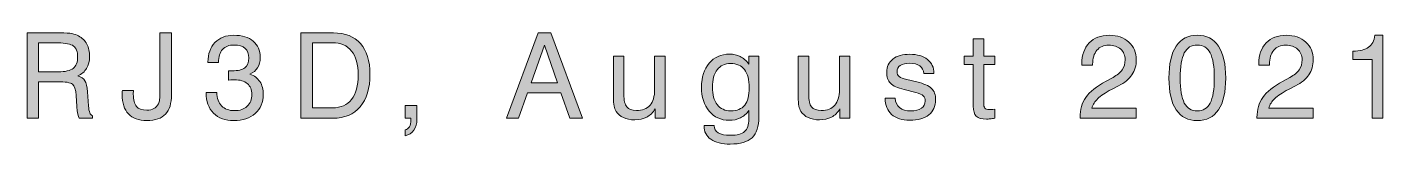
# Model space of a CAD drawing. Extents: x 185 to 374, y -565 to -385.
# Drawn here: x 319.59 to 365.48, y -564.65 to -560.9 of the extents above; entities that cross this region are included whole.
import ezdxf

# ---------------------------------------------------------------- set-up
doc = ezdxf.new("R2010")
doc.units = 0
doc.header["$MEASUREMENT"] = 0
doc.layers.add('Layer 1', color=7, linetype='Continuous')

# ---------------------------------------------------------------- blocks, each defined once
blk = doc.blocks.new('block 4')
at = {"layer": 'Layer 1', "true_color": 0x231f20}
h = blk.add_hatch(color=250, dxfattribs=at)
h.dxf.hatch_style = 2
edge = h.paths.add_edge_path()
edge.add_spline(control_points=[(128.274, -222.258), (128.274, -222.258), (129.39, -222.258), (129.39, -222.258), (129.571, -222.258), (129.704, -222.266), (129.789, -222.282), (129.875, -222.297), (129.951, -222.323), (130.019, -222.36), (130.14, -222.426), (130.232, -222.519), (130.295, -222.637), (130.358, -222.756), (130.39, -222.895), (130.39, -223.055), (130.39, -223.21), (130.356, -223.343), (130.29, -223.453), (130.224, -223.562), (130.125, -223.649), (129.993, -223.711), (130.105, -223.743), (130.185, -223.795), (130.232, -223.87), (130.28, -223.944), (130.31, -224.069), (130.321, -224.247), (130.321, -224.247), (130.354, -224.721), (130.354, -224.721), (130.361, -224.823), (130.375, -224.898), (130.395, -224.949), (130.415, -224.999), (130.445, -225.034), (130.485, -225.055), (130.485, -225.055), (130.485, -225.135), (130.485, -225.135), (130.485, -225.135), (130.034, -225.135), (130.034, -225.135), (129.998, -225.075), (129.972, -224.947), (129.958, -224.75), (129.958, -224.745), (129.958, -224.741), (129.958, -224.739), (129.958, -224.739), (129.935, -224.364), (129.935, -224.364), (129.921, -224.171), (129.88, -224.046), (129.812, -223.989), (129.743, -223.932), (129.57, -223.903), (129.294, -223.903), (129.294, -223.903), (128.661, -223.903), (128.661, -223.903), (128.661, -223.903), (128.661, -225.135), (128.661, -225.135), (128.661, -225.135), (128.274, -225.135), (128.274, -225.135), (128.274, -225.135), (128.274, -222.258), (128.274, -222.258)], knot_values=[0, 0, 0, 0, 1, 1, 1, 2, 2, 2, 3, 3, 3, 4, 4, 4, 5, 5, 5, 6, 6, 6, 7, 7, 7, 8, 8, 8, 9, 9, 9, 10, 10, 10, 11, 11, 11, 12, 12, 12, 13, 13, 13, 14, 14, 14, 15, 15, 15, 16, 16, 16, 17, 17, 17, 18, 18, 18, 19, 19, 19, 20, 20, 20, 21, 21, 21, 22, 22, 22, 23, 23, 23, 23], degree=3, periodic=0)
edge = h.paths.add_edge_path()
edge.add_spline(control_points=[(128.657, -222.596), (128.657, -222.596), (128.657, -223.571), (128.657, -223.571), (128.657, -223.571), (129.325, -223.571), (129.325, -223.571), (129.566, -223.571), (129.736, -223.532), (129.836, -223.454), (129.936, -223.375), (129.985, -223.245), (129.985, -223.063), (129.985, -222.893), (129.938, -222.772), (129.845, -222.702), (129.751, -222.631), (129.578, -222.596), (129.325, -222.596), (129.325, -222.596), (128.657, -222.596), (128.657, -222.596)], knot_values=[0, 0, 0, 0, 1, 1, 1, 2, 2, 2, 3, 3, 3, 4, 4, 4, 5, 5, 5, 6, 6, 6, 7, 7, 7, 7], degree=3, periodic=0)
h = blk.add_hatch(color=250, dxfattribs=at)
h.dxf.hatch_style = 2
edge = h.paths.add_edge_path()
edge.add_spline(control_points=[(131.499, -224.204), (131.499, -224.204), (131.874, -224.204), (131.874, -224.204), (131.872, -224.218), (131.871, -224.233), (131.871, -224.25), (131.87, -224.266), (131.87, -224.29), (131.87, -224.323), (131.87, -224.513), (131.905, -224.65), (131.977, -224.736), (132.049, -224.821), (132.164, -224.864), (132.323, -224.864), (132.422, -224.864), (132.504, -224.846), (132.569, -224.811), (132.634, -224.776), (132.686, -224.721), (132.723, -224.647), (132.74, -224.612), (132.752, -224.562), (132.759, -224.5), (132.767, -224.437), (132.77, -224.33), (132.77, -224.18), (132.77, -224.18), (132.77, -222.258), (132.77, -222.258), (132.77, -222.258), (133.163, -222.258), (133.163, -222.258), (133.163, -222.258), (133.163, -224.338), (133.163, -224.338), (133.163, -224.635), (133.095, -224.855), (132.959, -224.998), (132.824, -225.14), (132.614, -225.211), (132.331, -225.211), (132.052, -225.211), (131.843, -225.138), (131.704, -224.991), (131.564, -224.844), (131.495, -224.622), (131.495, -224.327), (131.495, -224.294), (131.495, -224.269), (131.496, -224.251), (131.496, -224.234), (131.497, -224.218), (131.499, -224.204)], knot_values=[0, 0, 0, 0, 1, 1, 1, 2, 2, 2, 3, 3, 3, 4, 4, 4, 5, 5, 5, 6, 6, 6, 7, 7, 7, 8, 8, 8, 9, 9, 9, 10, 10, 10, 11, 11, 11, 12, 12, 12, 13, 13, 13, 14, 14, 14, 15, 15, 15, 16, 16, 16, 17, 17, 17, 18, 18, 18, 18], degree=3, periodic=0)
h = blk.add_hatch(color=250, dxfattribs=at)
h.dxf.hatch_style = 2
edge = h.paths.add_edge_path()
edge.add_spline(control_points=[(134.333, -224.264), (134.333, -224.264), (134.697, -224.264), (134.697, -224.264), (134.702, -224.461), (134.756, -224.612), (134.859, -224.719), (134.962, -224.826), (135.107, -224.879), (135.294, -224.879), (135.477, -224.879), (135.62, -224.831), (135.725, -224.733), (135.83, -224.635), (135.882, -224.501), (135.882, -224.331), (135.882, -224.174), (135.831, -224.053), (135.728, -223.967), (135.625, -223.881), (135.48, -223.838), (135.294, -223.838), (135.257, -223.838), (135.194, -223.841), (135.107, -223.846), (135.107, -223.846), (135.093, -223.848), (135.093, -223.848), (135.093, -223.848), (135.095, -223.532), (135.095, -223.532), (135.112, -223.533), (135.129, -223.534), (135.147, -223.535), (135.165, -223.535), (135.187, -223.536), (135.214, -223.536), (135.415, -223.536), (135.56, -223.501), (135.648, -223.433), (135.736, -223.365), (135.781, -223.255), (135.781, -223.104), (135.781, -222.963), (135.738, -222.855), (135.654, -222.78), (135.569, -222.704), (135.448, -222.667), (135.291, -222.667), (135.113, -222.667), (134.979, -222.716), (134.889, -222.816), (134.799, -222.916), (134.753, -223.063), (134.753, -223.258), (134.753, -223.258), (134.398, -223.258), (134.398, -223.258), (134.398, -223.258), (134.398, -223.239), (134.398, -223.239), (134.398, -222.964), (134.477, -222.745), (134.634, -222.583), (134.792, -222.42), (135.003, -222.338), (135.269, -222.338), (135.553, -222.338), (135.773, -222.404), (135.93, -222.536), (136.087, -222.667), (136.166, -222.851), (136.166, -223.086), (136.166, -223.222), (136.136, -223.337), (136.078, -223.431), (136.019, -223.525), (135.933, -223.598), (135.818, -223.647), (135.966, -223.702), (136.079, -223.787), (136.155, -223.902), (136.231, -224.017), (136.269, -224.16), (136.269, -224.331), (136.269, -224.599), (136.179, -224.813), (135.998, -224.974), (135.816, -225.135), (135.574, -225.215), (135.269, -225.215), (134.984, -225.215), (134.757, -225.131), (134.587, -224.962), (134.418, -224.794), (134.333, -224.567), (134.333, -224.284), (134.333, -224.284), (134.333, -224.264), (134.333, -224.264)], knot_values=[0, 0, 0, 0, 1, 1, 1, 2, 2, 2, 3, 3, 3, 4, 4, 4, 5, 5, 5, 6, 6, 6, 7, 7, 7, 8, 8, 8, 9, 9, 9, 10, 10, 10, 11, 11, 11, 12, 12, 12, 13, 13, 13, 14, 14, 14, 15, 15, 15, 16, 16, 16, 17, 17, 17, 18, 18, 18, 19, 19, 19, 20, 20, 20, 21, 21, 21, 22, 22, 22, 23, 23, 23, 24, 24, 24, 25, 25, 25, 26, 26, 26, 27, 27, 27, 28, 28, 28, 29, 29, 29, 30, 30, 30, 31, 31, 31, 32, 32, 32, 33, 33, 33, 33], degree=3, periodic=0)
h = blk.add_hatch(color=250, dxfattribs=at)
h.dxf.hatch_style = 2
edge = h.paths.add_edge_path()
edge.add_spline(control_points=[(137.546, -225.135), (137.546, -225.135), (137.546, -222.258), (137.546, -222.258), (137.546, -222.258), (138.642, -222.258), (138.642, -222.258), (139.042, -222.258), (139.35, -222.378), (139.562, -222.618), (139.775, -222.857), (139.882, -223.203), (139.882, -223.655), (139.882, -224.122), (139.771, -224.486), (139.551, -224.746), (139.33, -225.005), (139.022, -225.135), (138.626, -225.135), (138.626, -225.135), (137.546, -225.135), (137.546, -225.135)], knot_values=[0, 0, 0, 0, 1, 1, 1, 2, 2, 2, 3, 3, 3, 4, 4, 4, 5, 5, 5, 6, 6, 6, 7, 7, 7, 7], degree=3, periodic=0)
edge = h.paths.add_edge_path()
edge.add_spline(control_points=[(138.608, -222.59), (138.608, -222.59), (137.937, -222.59), (137.937, -222.59), (137.937, -222.59), (137.937, -224.784), (137.937, -224.784), (137.937, -224.784), (138.608, -224.784), (138.608, -224.784), (138.896, -224.784), (139.114, -224.69), (139.261, -224.503), (139.408, -224.316), (139.481, -224.04), (139.481, -223.674), (139.481, -223.324), (139.407, -223.056), (139.257, -222.87), (139.107, -222.684), (138.891, -222.59), (138.608, -222.59)], knot_values=[0, 0, 0, 0, 1, 1, 1, 2, 2, 2, 3, 3, 3, 4, 4, 4, 5, 5, 5, 6, 6, 6, 7, 7, 7, 7], degree=3, periodic=0)
h = blk.add_hatch(color=250, dxfattribs=at)
h.dxf.hatch_style = 2
h.paths.add_polyline_path([(144.502, -225.135), (145.571, -222.258), (146.002, -222.258), (147.075, -225.135), (146.651, -225.135), (146.346, -224.276), (145.213, -224.276), (144.907, -225.135)])
h.paths.add_polyline_path([(145.334, -223.94), (146.231, -223.94), (145.786, -222.67)])
h = blk.add_hatch(color=250, dxfattribs=at)
h.dxf.hatch_style = 2
edge = h.paths.add_edge_path()
edge.add_spline(control_points=[(160.659, -224.608), (160.659, -224.702), (160.672, -224.764), (160.699, -224.795), (160.726, -224.827), (160.774, -224.842), (160.846, -224.842), (160.867, -224.842), (160.892, -224.842), (160.921, -224.84), (160.951, -224.839), (160.989, -224.836), (161.036, -224.833), (161.036, -224.833), (161.036, -225.131), (161.036, -225.131), (160.977, -225.142), (160.925, -225.149), (160.878, -225.155), (160.832, -225.16), (160.791, -225.163), (160.754, -225.163), (160.589, -225.163), (160.473, -225.131), (160.407, -225.067), (160.34, -225.003), (160.307, -224.89), (160.307, -224.727), (160.307, -224.727), (160.307, -223.323), (160.307, -223.323), (160.307, -223.323), (159.995, -223.323), (159.995, -223.323), (159.995, -223.323), (159.995, -223.043), (159.995, -223.043), (159.995, -223.043), (160.307, -223.043), (160.307, -223.043), (160.307, -223.043), (160.307, -222.459), (160.307, -222.459), (160.307, -222.459), (160.659, -222.459), (160.659, -222.459), (160.659, -222.459), (160.659, -223.043), (160.659, -223.043), (160.659, -223.043), (161.036, -223.043), (161.036, -223.043), (161.036, -223.043), (161.036, -223.323), (161.036, -223.323), (161.036, -223.323), (160.659, -223.323), (160.659, -223.323), (160.659, -223.323), (160.659, -224.608), (160.659, -224.608)], knot_values=[0, 0, 0, 0, 1, 1, 1, 2, 2, 2, 3, 3, 3, 4, 4, 4, 5, 5, 5, 6, 6, 6, 7, 7, 7, 8, 8, 8, 9, 9, 9, 10, 10, 10, 11, 11, 11, 12, 12, 12, 13, 13, 13, 14, 14, 14, 15, 15, 15, 16, 16, 16, 17, 17, 17, 18, 18, 18, 19, 19, 19, 20, 20, 20, 20], degree=3, periodic=0)
h = blk.add_hatch(color=250, dxfattribs=at)
h.dxf.hatch_style = 2
edge = h.paths.add_edge_path()
edge.add_spline(control_points=[(163.921, -225.135), (163.921, -225.135), (163.921, -225.112), (163.921, -225.112), (163.921, -224.842), (163.986, -224.615), (164.117, -224.431), (164.248, -224.247), (164.476, -224.065), (164.802, -223.887), (164.802, -223.887), (165.038, -223.758), (165.038, -223.758), (165.179, -223.682), (165.282, -223.595), (165.348, -223.499), (165.414, -223.402), (165.446, -223.29), (165.446, -223.163), (165.446, -223.014), (165.396, -222.895), (165.296, -222.805), (165.196, -222.715), (165.062, -222.67), (164.894, -222.67), (164.723, -222.67), (164.589, -222.728), (164.492, -222.842), (164.395, -222.957), (164.347, -223.114), (164.347, -223.315), (164.347, -223.315), (164.347, -223.348), (164.347, -223.348), (164.347, -223.348), (163.981, -223.348), (163.981, -223.348), (163.981, -223.348), (163.981, -223.299), (163.981, -223.299), (163.981, -223.002), (164.065, -222.768), (164.231, -222.596), (164.398, -222.424), (164.624, -222.338), (164.909, -222.338), (165.185, -222.338), (165.407, -222.415), (165.574, -222.567), (165.742, -222.719), (165.825, -222.919), (165.825, -223.167), (165.825, -223.359), (165.776, -223.527), (165.679, -223.669), (165.581, -223.812), (165.43, -223.937), (165.226, -224.043), (165.226, -224.043), (164.989, -224.163), (164.989, -224.163), (164.776, -224.274), (164.619, -224.378), (164.52, -224.474), (164.42, -224.57), (164.354, -224.676), (164.321, -224.792), (164.321, -224.792), (165.825, -224.792), (165.825, -224.792), (165.825, -224.792), (165.825, -225.135), (165.825, -225.135), (165.825, -225.135), (163.921, -225.135), (163.921, -225.135)], knot_values=[0, 0, 0, 0, 1, 1, 1, 2, 2, 2, 3, 3, 3, 4, 4, 4, 5, 5, 5, 6, 6, 6, 7, 7, 7, 8, 8, 8, 9, 9, 9, 10, 10, 10, 11, 11, 11, 12, 12, 12, 13, 13, 13, 14, 14, 14, 15, 15, 15, 16, 16, 16, 17, 17, 17, 18, 18, 18, 19, 19, 19, 20, 20, 20, 21, 21, 21, 22, 22, 22, 23, 23, 23, 24, 24, 24, 25, 25, 25, 25], degree=3, periodic=0)
h = blk.add_hatch(color=250, dxfattribs=at)
h.dxf.hatch_style = 2
edge = h.paths.add_edge_path()
edge.add_spline(control_points=[(166.93, -223.78), (166.93, -223.309), (167.011, -222.95), (167.174, -222.706), (167.336, -222.461), (167.575, -222.338), (167.889, -222.338), (168.204, -222.338), (168.443, -222.46), (168.607, -222.705), (168.771, -222.949), (168.854, -223.307), (168.854, -223.78), (168.854, -224.25), (168.772, -224.606), (168.608, -224.85), (168.445, -225.094), (168.205, -225.215), (167.889, -225.215), (167.575, -225.215), (167.336, -225.094), (167.174, -224.85), (167.011, -224.606), (166.93, -224.25), (166.93, -223.78)], knot_values=[0, 0, 0, 0, 1, 1, 1, 2, 2, 2, 3, 3, 3, 4, 4, 4, 5, 5, 5, 6, 6, 6, 7, 7, 7, 8, 8, 8, 8], degree=3, periodic=0)
edge = h.paths.add_edge_path()
edge.add_spline(control_points=[(167.312, -223.78), (167.312, -224.165), (167.359, -224.446), (167.451, -224.623), (167.543, -224.799), (167.689, -224.887), (167.889, -224.887), (168.089, -224.887), (168.235, -224.8), (168.327, -224.625), (168.419, -224.449), (168.465, -224.168), (168.465, -223.78), (168.465, -223.391), (168.419, -223.107), (168.327, -222.931), (168.235, -222.755), (168.089, -222.667), (167.889, -222.667), (167.689, -222.667), (167.543, -222.755), (167.451, -222.933), (167.359, -223.111), (167.312, -223.393), (167.312, -223.78)], knot_values=[0, 0, 0, 0, 1, 1, 1, 2, 2, 2, 3, 3, 3, 4, 4, 4, 5, 5, 5, 6, 6, 6, 7, 7, 7, 8, 8, 8, 8], degree=3, periodic=0)
h = blk.add_hatch(color=250, dxfattribs=at)
h.dxf.hatch_style = 2
edge = h.paths.add_edge_path()
edge.add_spline(control_points=[(169.911, -225.135), (169.911, -225.135), (169.911, -225.112), (169.911, -225.112), (169.911, -224.842), (169.977, -224.615), (170.107, -224.431), (170.238, -224.247), (170.466, -224.065), (170.792, -223.887), (170.792, -223.887), (171.028, -223.758), (171.028, -223.758), (171.169, -223.682), (171.272, -223.595), (171.338, -223.499), (171.404, -223.402), (171.437, -223.29), (171.437, -223.163), (171.437, -223.014), (171.386, -222.895), (171.286, -222.805), (171.186, -222.715), (171.052, -222.67), (170.884, -222.67), (170.713, -222.67), (170.58, -222.728), (170.482, -222.842), (170.385, -222.957), (170.337, -223.114), (170.337, -223.315), (170.337, -223.315), (170.337, -223.348), (170.337, -223.348), (170.337, -223.348), (169.972, -223.348), (169.972, -223.348), (169.972, -223.348), (169.972, -223.299), (169.972, -223.299), (169.972, -223.002), (170.055, -222.768), (170.222, -222.596), (170.388, -222.424), (170.614, -222.338), (170.899, -222.338), (171.175, -222.338), (171.397, -222.415), (171.564, -222.567), (171.732, -222.719), (171.815, -222.919), (171.815, -223.167), (171.815, -223.359), (171.767, -223.527), (171.669, -223.669), (171.571, -223.812), (171.42, -223.937), (171.216, -224.043), (171.216, -224.043), (170.979, -224.163), (170.979, -224.163), (170.766, -224.274), (170.609, -224.378), (170.51, -224.474), (170.41, -224.57), (170.344, -224.676), (170.312, -224.792), (170.312, -224.792), (171.815, -224.792), (171.815, -224.792), (171.815, -224.792), (171.815, -225.135), (171.815, -225.135), (171.815, -225.135), (169.911, -225.135), (169.911, -225.135)], knot_values=[0, 0, 0, 0, 1, 1, 1, 2, 2, 2, 3, 3, 3, 4, 4, 4, 5, 5, 5, 6, 6, 6, 7, 7, 7, 8, 8, 8, 9, 9, 9, 10, 10, 10, 11, 11, 11, 12, 12, 12, 13, 13, 13, 14, 14, 14, 15, 15, 15, 16, 16, 16, 17, 17, 17, 18, 18, 18, 19, 19, 19, 20, 20, 20, 21, 21, 21, 22, 22, 22, 23, 23, 23, 24, 24, 24, 25, 25, 25, 25], degree=3, periodic=0)
h = blk.add_hatch(color=250, dxfattribs=at)
h.dxf.hatch_style = 2
edge = h.paths.add_edge_path()
edge.add_spline(control_points=[(173.807, -225.135), (173.807, -225.135), (173.807, -223.159), (173.807, -223.159), (173.807, -223.159), (173.161, -223.159), (173.161, -223.159), (173.161, -223.159), (173.161, -222.875), (173.161, -222.875), (173.395, -222.873), (173.571, -222.829), (173.69, -222.743), (173.809, -222.657), (173.878, -222.522), (173.899, -222.338), (173.899, -222.338), (174.172, -222.338), (174.172, -222.338), (174.172, -222.338), (174.172, -225.135), (174.172, -225.135), (174.172, -225.135), (173.807, -225.135), (173.807, -225.135)], knot_values=[0, 0, 0, 0, 1, 1, 1, 2, 2, 2, 3, 3, 3, 4, 4, 4, 5, 5, 5, 6, 6, 6, 7, 7, 7, 8, 8, 8, 8], degree=3, periodic=0)
h = blk.add_hatch(color=250, dxfattribs=at)
h.dxf.hatch_style = 2
edge = h.paths.add_edge_path()
edge.add_spline(control_points=[(148.478, -223.043), (148.478, -223.043), (148.478, -224.327), (148.478, -224.327), (148.478, -224.532), (148.51, -224.675), (148.575, -224.755), (148.639, -224.835), (148.748, -224.875), (148.902, -224.875), (149.105, -224.875), (149.259, -224.816), (149.363, -224.697), (149.467, -224.578), (149.519, -224.402), (149.519, -224.17), (149.519, -224.17), (149.519, -223.043), (149.519, -223.043), (149.519, -223.043), (149.871, -223.043), (149.871, -223.043), (149.871, -223.043), (149.871, -225.135), (149.871, -225.135), (149.871, -225.135), (149.535, -225.135), (149.535, -225.135), (149.535, -225.135), (149.535, -224.823), (149.535, -224.823), (149.462, -224.944), (149.367, -225.035), (149.251, -225.096), (149.136, -225.157), (149, -225.188), (148.843, -225.188), (148.697, -225.188), (148.57, -225.163), (148.462, -225.114), (148.354, -225.064), (148.271, -224.994), (148.214, -224.903), (148.182, -224.852), (148.158, -224.792), (148.144, -224.724), (148.13, -224.656), (148.123, -224.547), (148.123, -224.399), (148.123, -224.399), (148.123, -224.299), (148.123, -224.299), (148.123, -224.299), (148.123, -223.043), (148.123, -223.043), (148.123, -223.043), (148.478, -223.043), (148.478, -223.043)], knot_values=[0, 0, 0, 0, 1, 1, 1, 2, 2, 2, 3, 3, 3, 4, 4, 4, 5, 5, 5, 6, 6, 6, 7, 7, 7, 8, 8, 8, 9, 9, 9, 10, 10, 10, 11, 11, 11, 12, 12, 12, 13, 13, 13, 14, 14, 14, 15, 15, 15, 16, 16, 16, 17, 17, 17, 18, 18, 18, 19, 19, 19, 19], degree=3, periodic=0)
h = blk.add_hatch(color=250, dxfattribs=at)
h.dxf.hatch_style = 2
edge = h.paths.add_edge_path()
edge.add_spline(control_points=[(152.71, -224.879), (152.628, -224.987), (152.532, -225.068), (152.422, -225.123), (152.312, -225.177), (152.187, -225.204), (152.046, -225.204), (151.763, -225.204), (151.536, -225.101), (151.364, -224.896), (151.192, -224.691), (151.106, -224.42), (151.106, -224.083), (151.106, -223.749), (151.193, -223.481), (151.365, -223.279), (151.538, -223.076), (151.766, -222.975), (152.05, -222.975), (152.188, -222.975), (152.309, -223.001), (152.414, -223.054), (152.519, -223.107), (152.616, -223.191), (152.706, -223.307), (152.706, -223.307), (152.706, -223.043), (152.706, -223.043), (152.706, -223.043), (153.05, -223.043), (153.05, -223.043), (153.05, -223.043), (153.05, -225.09), (153.05, -225.09), (153.05, -225.413), (152.973, -225.646), (152.819, -225.791), (152.666, -225.935), (152.417, -226.006), (152.075, -226.006), (151.798, -226.006), (151.581, -225.952), (151.425, -225.844), (151.269, -225.736), (151.19, -225.586), (151.19, -225.395), (151.19, -225.395), (151.19, -225.379), (151.19, -225.379), (151.19, -225.379), (151.534, -225.379), (151.534, -225.379), (151.534, -225.379), (151.534, -225.387), (151.534, -225.387), (151.534, -225.495), (151.58, -225.576), (151.672, -225.63), (151.764, -225.685), (151.902, -225.711), (152.087, -225.711), (152.308, -225.711), (152.467, -225.669), (152.564, -225.584), (152.662, -225.5), (152.71, -225.36), (152.71, -225.167), (152.71, -225.167), (152.71, -224.879), (152.71, -224.879)], knot_values=[0, 0, 0, 0, 1, 1, 1, 2, 2, 2, 3, 3, 3, 4, 4, 4, 5, 5, 5, 6, 6, 6, 7, 7, 7, 8, 8, 8, 9, 9, 9, 10, 10, 10, 11, 11, 11, 12, 12, 12, 13, 13, 13, 14, 14, 14, 15, 15, 15, 16, 16, 16, 17, 17, 17, 18, 18, 18, 19, 19, 19, 20, 20, 20, 21, 21, 21, 22, 22, 22, 23, 23, 23, 23], degree=3, periodic=0)
edge = h.paths.add_edge_path()
edge.add_spline(control_points=[(152.091, -223.292), (151.893, -223.292), (151.741, -223.36), (151.634, -223.499), (151.527, -223.637), (151.474, -223.834), (151.474, -224.09), (151.474, -224.342), (151.528, -224.537), (151.638, -224.677), (151.747, -224.817), (151.899, -224.887), (152.095, -224.887), (152.308, -224.887), (152.466, -224.823), (152.568, -224.695), (152.67, -224.566), (152.722, -224.37), (152.722, -224.104), (152.722, -223.836), (152.668, -223.633), (152.562, -223.497), (152.457, -223.36), (152.299, -223.292), (152.091, -223.292)], knot_values=[0, 0, 0, 0, 1, 1, 1, 2, 2, 2, 3, 3, 3, 4, 4, 4, 5, 5, 5, 6, 6, 6, 7, 7, 7, 8, 8, 8, 8], degree=3, periodic=0)
h = blk.add_hatch(color=250, dxfattribs=at)
h.dxf.hatch_style = 2
edge = h.paths.add_edge_path()
edge.add_spline(control_points=[(154.734, -223.043), (154.734, -223.043), (154.734, -224.327), (154.734, -224.327), (154.734, -224.532), (154.767, -224.675), (154.831, -224.755), (154.896, -224.835), (155.004, -224.875), (155.158, -224.875), (155.361, -224.875), (155.515, -224.816), (155.619, -224.697), (155.723, -224.578), (155.775, -224.402), (155.775, -224.17), (155.775, -224.17), (155.775, -223.043), (155.775, -223.043), (155.775, -223.043), (156.127, -223.043), (156.127, -223.043), (156.127, -223.043), (156.127, -225.135), (156.127, -225.135), (156.127, -225.135), (155.791, -225.135), (155.791, -225.135), (155.791, -225.135), (155.791, -224.823), (155.791, -224.823), (155.718, -224.944), (155.624, -225.035), (155.508, -225.096), (155.392, -225.157), (155.256, -225.188), (155.1, -225.188), (154.954, -225.188), (154.827, -225.163), (154.719, -225.114), (154.611, -225.064), (154.528, -224.994), (154.471, -224.903), (154.438, -224.852), (154.415, -224.792), (154.4, -224.724), (154.386, -224.656), (154.379, -224.547), (154.379, -224.399), (154.379, -224.399), (154.379, -224.299), (154.379, -224.299), (154.379, -224.299), (154.379, -223.043), (154.379, -223.043), (154.379, -223.043), (154.734, -223.043), (154.734, -223.043)], knot_values=[0, 0, 0, 0, 1, 1, 1, 2, 2, 2, 3, 3, 3, 4, 4, 4, 5, 5, 5, 6, 6, 6, 7, 7, 7, 8, 8, 8, 9, 9, 9, 10, 10, 10, 11, 11, 11, 12, 12, 12, 13, 13, 13, 14, 14, 14, 15, 15, 15, 16, 16, 16, 17, 17, 17, 18, 18, 18, 19, 19, 19, 19], degree=3, periodic=0)
h = blk.add_hatch(color=250, dxfattribs=at)
h.dxf.hatch_style = 2
edge = h.paths.add_edge_path()
edge.add_spline(control_points=[(157.319, -224.456), (157.319, -224.456), (157.657, -224.456), (157.657, -224.456), (157.67, -224.598), (157.721, -224.705), (157.811, -224.778), (157.9, -224.851), (158.026, -224.887), (158.19, -224.887), (158.341, -224.887), (158.46, -224.857), (158.548, -224.798), (158.635, -224.739), (158.679, -224.658), (158.679, -224.555), (158.679, -224.479), (158.657, -224.419), (158.613, -224.378), (158.57, -224.337), (158.485, -224.302), (158.358, -224.272), (158.358, -224.272), (157.966, -224.17), (157.966, -224.17), (157.745, -224.117), (157.59, -224.046), (157.504, -223.958), (157.417, -223.871), (157.374, -223.745), (157.374, -223.583), (157.374, -223.397), (157.444, -223.251), (157.584, -223.142), (157.724, -223.033), (157.916, -222.979), (158.159, -222.979), (158.408, -222.979), (158.606, -223.037), (158.753, -223.153), (158.9, -223.269), (158.974, -223.424), (158.974, -223.62), (158.974, -223.62), (158.974, -223.627), (158.974, -223.627), (158.974, -223.627), (158.632, -223.627), (158.632, -223.627), (158.624, -223.517), (158.579, -223.431), (158.496, -223.371), (158.414, -223.31), (158.301, -223.28), (158.159, -223.28), (158.017, -223.28), (157.91, -223.305), (157.836, -223.354), (157.762, -223.403), (157.726, -223.476), (157.726, -223.571), (157.726, -223.639), (157.749, -223.691), (157.795, -223.73), (157.841, -223.769), (157.927, -223.802), (158.054, -223.831), (158.054, -223.831), (158.394, -223.911), (158.394, -223.911), (158.636, -223.968), (158.802, -224.041), (158.894, -224.13), (158.985, -224.22), (159.03, -224.347), (159.03, -224.512), (159.03, -224.729), (158.954, -224.898), (158.801, -225.019), (158.648, -225.14), (158.434, -225.2), (158.159, -225.2), (157.891, -225.2), (157.685, -225.136), (157.541, -225.008), (157.397, -224.881), (157.323, -224.696), (157.319, -224.456)], knot_values=[0, 0, 0, 0, 1, 1, 1, 2, 2, 2, 3, 3, 3, 4, 4, 4, 5, 5, 5, 6, 6, 6, 7, 7, 7, 8, 8, 8, 9, 9, 9, 10, 10, 10, 11, 11, 11, 12, 12, 12, 13, 13, 13, 14, 14, 14, 15, 15, 15, 16, 16, 16, 17, 17, 17, 18, 18, 18, 19, 19, 19, 20, 20, 20, 21, 21, 21, 22, 22, 22, 23, 23, 23, 24, 24, 24, 25, 25, 25, 26, 26, 26, 27, 27, 27, 28, 28, 28, 29, 29, 29, 29], degree=3, periodic=0)
h = blk.add_hatch(color=250, dxfattribs=at)
h.dxf.hatch_style = 2
edge = h.paths.add_edge_path()
edge.add_spline(control_points=[(141.07, -225.135), (141.07, -225.135), (141.07, -224.704), (141.07, -224.704), (141.07, -224.704), (141.471, -224.704), (141.471, -224.704), (141.471, -224.704), (141.471, -225.17), (141.471, -225.17), (141.471, -225.317), (141.436, -225.439), (141.366, -225.536), (141.296, -225.632), (141.198, -225.696), (141.07, -225.727), (141.07, -225.727), (141.07, -225.528), (141.07, -225.528), (141.133, -225.515), (141.181, -225.479), (141.216, -225.421), (141.25, -225.363), (141.268, -225.288), (141.268, -225.196), (141.268, -225.196), (141.268, -225.135), (141.268, -225.135), (141.268, -225.135), (141.07, -225.135), (141.07, -225.135)], knot_values=[0, 0, 0, 0, 1, 1, 1, 2, 2, 2, 3, 3, 3, 4, 4, 4, 5, 5, 5, 6, 6, 6, 7, 7, 7, 8, 8, 8, 9, 9, 9, 10, 10, 10, 10], degree=3, periodic=0)
at = {"layer": 'Layer 1', "lineweight": 0}
for points in [[(144.502, -225.135), (145.571, -222.258), (146.002, -222.258), (147.075, -225.135), (146.651, -225.135), (146.346, -224.276), (145.213, -224.276), (144.907, -225.135), (144.502, -225.135)], [(145.334, -223.94), (146.231, -223.94), (145.786, -222.67), (145.334, -223.94)]]:
    blk.add_lwpolyline(points, dxfattribs=at)
for points, knots in [([(128.274, -222.258), (128.274, -222.258), (129.39, -222.258), (129.39, -222.258), (129.571, -222.258), (129.704, -222.266), (129.789, -222.282), (129.875, -222.297), (129.951, -222.323), (130.019, -222.36), (130.14, -222.426), (130.232, -222.519), (130.295, -222.637), (130.358, -222.756), (130.39, -222.895), (130.39, -223.055), (130.39, -223.21), (130.356, -223.343), (130.29, -223.453), (130.224, -223.562), (130.125, -223.649), (129.993, -223.711), (130.105, -223.743), (130.185, -223.795), (130.232, -223.87), (130.28, -223.944), (130.31, -224.069), (130.321, -224.247), (130.321, -224.247), (130.354, -224.721), (130.354, -224.721), (130.361, -224.823), (130.375, -224.898), (130.395, -224.949), (130.415, -224.999), (130.445, -225.034), (130.485, -225.055), (130.485, -225.055), (130.485, -225.135), (130.485, -225.135), (130.485, -225.135), (130.034, -225.135), (130.034, -225.135), (129.998, -225.075), (129.972, -224.947), (129.958, -224.75), (129.958, -224.745), (129.958, -224.741), (129.958, -224.739), (129.958, -224.739), (129.935, -224.364), (129.935, -224.364), (129.921, -224.171), (129.88, -224.046), (129.812, -223.989), (129.743, -223.932), (129.57, -223.903), (129.294, -223.903), (129.294, -223.903), (128.661, -223.903), (128.661, -223.903), (128.661, -223.903), (128.661, -225.135), (128.661, -225.135), (128.661, -225.135), (128.274, -225.135), (128.274, -225.135), (128.274, -225.135), (128.274, -222.258), (128.274, -222.258)], [0, 0, 0, 0, 1, 1, 1, 2, 2, 2, 3, 3, 3, 4, 4, 4, 5, 5, 5, 6, 6, 6, 7, 7, 7, 8, 8, 8, 9, 9, 9, 10, 10, 10, 11, 11, 11, 12, 12, 12, 13, 13, 13, 14, 14, 14, 15, 15, 15, 16, 16, 16, 17, 17, 17, 18, 18, 18, 19, 19, 19, 20, 20, 20, 21, 21, 21, 22, 22, 22, 23, 23, 23, 23]), ([(128.657, -222.596), (128.657, -222.596), (128.657, -223.571), (128.657, -223.571), (128.657, -223.571), (129.325, -223.571), (129.325, -223.571), (129.566, -223.571), (129.736, -223.532), (129.836, -223.454), (129.936, -223.375), (129.985, -223.245), (129.985, -223.063), (129.985, -222.893), (129.938, -222.772), (129.845, -222.702), (129.751, -222.631), (129.578, -222.596), (129.325, -222.596), (129.325, -222.596), (128.657, -222.596), (128.657, -222.596)], [0, 0, 0, 0, 1, 1, 1, 2, 2, 2, 3, 3, 3, 4, 4, 4, 5, 5, 5, 6, 6, 6, 7, 7, 7, 7]), ([(131.499, -224.204), (131.499, -224.204), (131.874, -224.204), (131.874, -224.204), (131.872, -224.218), (131.871, -224.233), (131.871, -224.25), (131.87, -224.266), (131.87, -224.29), (131.87, -224.323), (131.87, -224.513), (131.905, -224.65), (131.977, -224.736), (132.049, -224.821), (132.164, -224.864), (132.323, -224.864), (132.422, -224.864), (132.504, -224.846), (132.569, -224.811), (132.634, -224.776), (132.686, -224.721), (132.723, -224.647), (132.74, -224.612), (132.752, -224.562), (132.759, -224.5), (132.767, -224.437), (132.77, -224.33), (132.77, -224.18), (132.77, -224.18), (132.77, -222.258), (132.77, -222.258), (132.77, -222.258), (133.163, -222.258), (133.163, -222.258), (133.163, -222.258), (133.163, -224.338), (133.163, -224.338), (133.163, -224.635), (133.095, -224.855), (132.959, -224.998), (132.824, -225.14), (132.614, -225.211), (132.331, -225.211), (132.052, -225.211), (131.843, -225.138), (131.704, -224.991), (131.564, -224.844), (131.495, -224.622), (131.495, -224.327), (131.495, -224.294), (131.495, -224.269), (131.496, -224.251), (131.496, -224.234), (131.497, -224.218), (131.499, -224.204)], [0, 0, 0, 0, 1, 1, 1, 2, 2, 2, 3, 3, 3, 4, 4, 4, 5, 5, 5, 6, 6, 6, 7, 7, 7, 8, 8, 8, 9, 9, 9, 10, 10, 10, 11, 11, 11, 12, 12, 12, 13, 13, 13, 14, 14, 14, 15, 15, 15, 16, 16, 16, 17, 17, 17, 18, 18, 18, 18]), ([(134.333, -224.264), (134.333, -224.264), (134.697, -224.264), (134.697, -224.264), (134.702, -224.461), (134.756, -224.612), (134.859, -224.719), (134.962, -224.826), (135.107, -224.879), (135.294, -224.879), (135.477, -224.879), (135.62, -224.831), (135.725, -224.733), (135.83, -224.635), (135.882, -224.501), (135.882, -224.331), (135.882, -224.174), (135.831, -224.053), (135.728, -223.967), (135.625, -223.881), (135.48, -223.838), (135.294, -223.838), (135.257, -223.838), (135.194, -223.841), (135.107, -223.846), (135.107, -223.846), (135.093, -223.848), (135.093, -223.848), (135.093, -223.848), (135.095, -223.532), (135.095, -223.532), (135.112, -223.533), (135.129, -223.534), (135.147, -223.535), (135.165, -223.535), (135.187, -223.536), (135.214, -223.536), (135.415, -223.536), (135.56, -223.501), (135.648, -223.433), (135.736, -223.365), (135.781, -223.255), (135.781, -223.104), (135.781, -222.963), (135.738, -222.855), (135.654, -222.78), (135.569, -222.704), (135.448, -222.667), (135.291, -222.667), (135.113, -222.667), (134.979, -222.716), (134.889, -222.816), (134.799, -222.916), (134.753, -223.063), (134.753, -223.258), (134.753, -223.258), (134.398, -223.258), (134.398, -223.258), (134.398, -223.258), (134.398, -223.239), (134.398, -223.239), (134.398, -222.964), (134.477, -222.745), (134.634, -222.583), (134.792, -222.42), (135.003, -222.338), (135.269, -222.338), (135.553, -222.338), (135.773, -222.404), (135.93, -222.536), (136.087, -222.667), (136.166, -222.851), (136.166, -223.086), (136.166, -223.222), (136.136, -223.337), (136.078, -223.431), (136.019, -223.525), (135.933, -223.598), (135.818, -223.647), (135.966, -223.702), (136.079, -223.787), (136.155, -223.902), (136.231, -224.017), (136.269, -224.16), (136.269, -224.331), (136.269, -224.599), (136.179, -224.813), (135.998, -224.974), (135.816, -225.135), (135.574, -225.215), (135.269, -225.215), (134.984, -225.215), (134.757, -225.131), (134.587, -224.962), (134.418, -224.794), (134.333, -224.567), (134.333, -224.284), (134.333, -224.284), (134.333, -224.264), (134.333, -224.264)], [0, 0, 0, 0, 1, 1, 1, 2, 2, 2, 3, 3, 3, 4, 4, 4, 5, 5, 5, 6, 6, 6, 7, 7, 7, 8, 8, 8, 9, 9, 9, 10, 10, 10, 11, 11, 11, 12, 12, 12, 13, 13, 13, 14, 14, 14, 15, 15, 15, 16, 16, 16, 17, 17, 17, 18, 18, 18, 19, 19, 19, 20, 20, 20, 21, 21, 21, 22, 22, 22, 23, 23, 23, 24, 24, 24, 25, 25, 25, 26, 26, 26, 27, 27, 27, 28, 28, 28, 29, 29, 29, 30, 30, 30, 31, 31, 31, 32, 32, 32, 33, 33, 33, 33]), ([(137.546, -225.135), (137.546, -225.135), (137.546, -222.258), (137.546, -222.258), (137.546, -222.258), (138.642, -222.258), (138.642, -222.258), (139.042, -222.258), (139.35, -222.378), (139.562, -222.618), (139.775, -222.857), (139.882, -223.203), (139.882, -223.655), (139.882, -224.122), (139.771, -224.486), (139.551, -224.746), (139.33, -225.005), (139.022, -225.135), (138.626, -225.135), (138.626, -225.135), (137.546, -225.135), (137.546, -225.135)], [0, 0, 0, 0, 1, 1, 1, 2, 2, 2, 3, 3, 3, 4, 4, 4, 5, 5, 5, 6, 6, 6, 7, 7, 7, 7]), ([(138.608, -222.59), (138.608, -222.59), (137.937, -222.59), (137.937, -222.59), (137.937, -222.59), (137.937, -224.784), (137.937, -224.784), (137.937, -224.784), (138.608, -224.784), (138.608, -224.784), (138.896, -224.784), (139.114, -224.69), (139.261, -224.503), (139.408, -224.316), (139.481, -224.04), (139.481, -223.674), (139.481, -223.324), (139.407, -223.056), (139.257, -222.87), (139.107, -222.684), (138.891, -222.59), (138.608, -222.59)], [0, 0, 0, 0, 1, 1, 1, 2, 2, 2, 3, 3, 3, 4, 4, 4, 5, 5, 5, 6, 6, 6, 7, 7, 7, 7]), ([(160.659, -224.608), (160.659, -224.702), (160.672, -224.764), (160.699, -224.795), (160.726, -224.827), (160.774, -224.842), (160.846, -224.842), (160.867, -224.842), (160.892, -224.842), (160.921, -224.84), (160.951, -224.839), (160.989, -224.836), (161.036, -224.833), (161.036, -224.833), (161.036, -225.131), (161.036, -225.131), (160.977, -225.142), (160.925, -225.149), (160.878, -225.155), (160.832, -225.16), (160.791, -225.163), (160.754, -225.163), (160.589, -225.163), (160.473, -225.131), (160.407, -225.067), (160.34, -225.003), (160.307, -224.89), (160.307, -224.727), (160.307, -224.727), (160.307, -223.323), (160.307, -223.323), (160.307, -223.323), (159.995, -223.323), (159.995, -223.323), (159.995, -223.323), (159.995, -223.043), (159.995, -223.043), (159.995, -223.043), (160.307, -223.043), (160.307, -223.043), (160.307, -223.043), (160.307, -222.459), (160.307, -222.459), (160.307, -222.459), (160.659, -222.459), (160.659, -222.459), (160.659, -222.459), (160.659, -223.043), (160.659, -223.043), (160.659, -223.043), (161.036, -223.043), (161.036, -223.043), (161.036, -223.043), (161.036, -223.323), (161.036, -223.323), (161.036, -223.323), (160.659, -223.323), (160.659, -223.323), (160.659, -223.323), (160.659, -224.608), (160.659, -224.608)], [0, 0, 0, 0, 1, 1, 1, 2, 2, 2, 3, 3, 3, 4, 4, 4, 5, 5, 5, 6, 6, 6, 7, 7, 7, 8, 8, 8, 9, 9, 9, 10, 10, 10, 11, 11, 11, 12, 12, 12, 13, 13, 13, 14, 14, 14, 15, 15, 15, 16, 16, 16, 17, 17, 17, 18, 18, 18, 19, 19, 19, 20, 20, 20, 20]), ([(163.921, -225.135), (163.921, -225.135), (163.921, -225.112), (163.921, -225.112), (163.921, -224.842), (163.986, -224.615), (164.117, -224.431), (164.248, -224.247), (164.476, -224.065), (164.802, -223.887), (164.802, -223.887), (165.038, -223.758), (165.038, -223.758), (165.179, -223.682), (165.282, -223.595), (165.348, -223.499), (165.414, -223.402), (165.446, -223.29), (165.446, -223.163), (165.446, -223.014), (165.396, -222.895), (165.296, -222.805), (165.196, -222.715), (165.062, -222.67), (164.894, -222.67), (164.723, -222.67), (164.589, -222.728), (164.492, -222.842), (164.395, -222.957), (164.347, -223.114), (164.347, -223.315), (164.347, -223.315), (164.347, -223.348), (164.347, -223.348), (164.347, -223.348), (163.981, -223.348), (163.981, -223.348), (163.981, -223.348), (163.981, -223.299), (163.981, -223.299), (163.981, -223.002), (164.065, -222.768), (164.231, -222.596), (164.398, -222.424), (164.624, -222.338), (164.909, -222.338), (165.185, -222.338), (165.407, -222.415), (165.574, -222.567), (165.742, -222.719), (165.825, -222.919), (165.825, -223.167), (165.825, -223.359), (165.776, -223.527), (165.679, -223.669), (165.581, -223.812), (165.43, -223.937), (165.226, -224.043), (165.226, -224.043), (164.989, -224.163), (164.989, -224.163), (164.776, -224.274), (164.619, -224.378), (164.52, -224.474), (164.42, -224.57), (164.354, -224.676), (164.321, -224.792), (164.321, -224.792), (165.825, -224.792), (165.825, -224.792), (165.825, -224.792), (165.825, -225.135), (165.825, -225.135), (165.825, -225.135), (163.921, -225.135), (163.921, -225.135)], [0, 0, 0, 0, 1, 1, 1, 2, 2, 2, 3, 3, 3, 4, 4, 4, 5, 5, 5, 6, 6, 6, 7, 7, 7, 8, 8, 8, 9, 9, 9, 10, 10, 10, 11, 11, 11, 12, 12, 12, 13, 13, 13, 14, 14, 14, 15, 15, 15, 16, 16, 16, 17, 17, 17, 18, 18, 18, 19, 19, 19, 20, 20, 20, 21, 21, 21, 22, 22, 22, 23, 23, 23, 24, 24, 24, 25, 25, 25, 25]), ([(166.93, -223.78), (166.93, -223.309), (167.011, -222.95), (167.174, -222.706), (167.336, -222.461), (167.575, -222.338), (167.889, -222.338), (168.204, -222.338), (168.443, -222.46), (168.607, -222.705), (168.771, -222.949), (168.854, -223.307), (168.854, -223.78), (168.854, -224.25), (168.772, -224.606), (168.608, -224.85), (168.445, -225.094), (168.205, -225.215), (167.889, -225.215), (167.575, -225.215), (167.336, -225.094), (167.174, -224.85), (167.011, -224.606), (166.93, -224.25), (166.93, -223.78)], [0, 0, 0, 0, 1, 1, 1, 2, 2, 2, 3, 3, 3, 4, 4, 4, 5, 5, 5, 6, 6, 6, 7, 7, 7, 8, 8, 8, 8]), ([(169.911, -225.135), (169.911, -225.135), (169.911, -225.112), (169.911, -225.112), (169.911, -224.842), (169.977, -224.615), (170.107, -224.431), (170.238, -224.247), (170.466, -224.065), (170.792, -223.887), (170.792, -223.887), (171.028, -223.758), (171.028, -223.758), (171.169, -223.682), (171.272, -223.595), (171.338, -223.499), (171.404, -223.402), (171.437, -223.29), (171.437, -223.163), (171.437, -223.014), (171.386, -222.895), (171.286, -222.805), (171.186, -222.715), (171.052, -222.67), (170.884, -222.67), (170.713, -222.67), (170.58, -222.728), (170.482, -222.842), (170.385, -222.957), (170.337, -223.114), (170.337, -223.315), (170.337, -223.315), (170.337, -223.348), (170.337, -223.348), (170.337, -223.348), (169.972, -223.348), (169.972, -223.348), (169.972, -223.348), (169.972, -223.299), (169.972, -223.299), (169.972, -223.002), (170.055, -222.768), (170.222, -222.596), (170.388, -222.424), (170.614, -222.338), (170.899, -222.338), (171.175, -222.338), (171.397, -222.415), (171.564, -222.567), (171.732, -222.719), (171.815, -222.919), (171.815, -223.167), (171.815, -223.359), (171.767, -223.527), (171.669, -223.669), (171.571, -223.812), (171.42, -223.937), (171.216, -224.043), (171.216, -224.043), (170.979, -224.163), (170.979, -224.163), (170.766, -224.274), (170.609, -224.378), (170.51, -224.474), (170.41, -224.57), (170.344, -224.676), (170.312, -224.792), (170.312, -224.792), (171.815, -224.792), (171.815, -224.792), (171.815, -224.792), (171.815, -225.135), (171.815, -225.135), (171.815, -225.135), (169.911, -225.135), (169.911, -225.135)], [0, 0, 0, 0, 1, 1, 1, 2, 2, 2, 3, 3, 3, 4, 4, 4, 5, 5, 5, 6, 6, 6, 7, 7, 7, 8, 8, 8, 9, 9, 9, 10, 10, 10, 11, 11, 11, 12, 12, 12, 13, 13, 13, 14, 14, 14, 15, 15, 15, 16, 16, 16, 17, 17, 17, 18, 18, 18, 19, 19, 19, 20, 20, 20, 21, 21, 21, 22, 22, 22, 23, 23, 23, 24, 24, 24, 25, 25, 25, 25]), ([(173.807, -225.135), (173.807, -225.135), (173.807, -223.159), (173.807, -223.159), (173.807, -223.159), (173.161, -223.159), (173.161, -223.159), (173.161, -223.159), (173.161, -222.875), (173.161, -222.875), (173.395, -222.873), (173.571, -222.829), (173.69, -222.743), (173.809, -222.657), (173.878, -222.522), (173.899, -222.338), (173.899, -222.338), (174.172, -222.338), (174.172, -222.338), (174.172, -222.338), (174.172, -225.135), (174.172, -225.135), (174.172, -225.135), (173.807, -225.135), (173.807, -225.135)], [0, 0, 0, 0, 1, 1, 1, 2, 2, 2, 3, 3, 3, 4, 4, 4, 5, 5, 5, 6, 6, 6, 7, 7, 7, 8, 8, 8, 8]), ([(148.478, -223.043), (148.478, -223.043), (148.478, -224.327), (148.478, -224.327), (148.478, -224.532), (148.51, -224.675), (148.575, -224.755), (148.639, -224.835), (148.748, -224.875), (148.902, -224.875), (149.105, -224.875), (149.259, -224.816), (149.363, -224.697), (149.467, -224.578), (149.519, -224.402), (149.519, -224.17), (149.519, -224.17), (149.519, -223.043), (149.519, -223.043), (149.519, -223.043), (149.871, -223.043), (149.871, -223.043), (149.871, -223.043), (149.871, -225.135), (149.871, -225.135), (149.871, -225.135), (149.535, -225.135), (149.535, -225.135), (149.535, -225.135), (149.535, -224.823), (149.535, -224.823), (149.462, -224.944), (149.367, -225.035), (149.251, -225.096), (149.136, -225.157), (149, -225.188), (148.843, -225.188), (148.697, -225.188), (148.57, -225.163), (148.462, -225.114), (148.354, -225.064), (148.271, -224.994), (148.214, -224.903), (148.182, -224.852), (148.158, -224.792), (148.144, -224.724), (148.13, -224.656), (148.123, -224.547), (148.123, -224.399), (148.123, -224.399), (148.123, -224.299), (148.123, -224.299), (148.123, -224.299), (148.123, -223.043), (148.123, -223.043), (148.123, -223.043), (148.478, -223.043), (148.478, -223.043)], [0, 0, 0, 0, 1, 1, 1, 2, 2, 2, 3, 3, 3, 4, 4, 4, 5, 5, 5, 6, 6, 6, 7, 7, 7, 8, 8, 8, 9, 9, 9, 10, 10, 10, 11, 11, 11, 12, 12, 12, 13, 13, 13, 14, 14, 14, 15, 15, 15, 16, 16, 16, 17, 17, 17, 18, 18, 18, 19, 19, 19, 19]), ([(152.71, -224.879), (152.628, -224.987), (152.532, -225.068), (152.422, -225.123), (152.312, -225.177), (152.187, -225.204), (152.046, -225.204), (151.763, -225.204), (151.536, -225.101), (151.364, -224.896), (151.192, -224.691), (151.106, -224.42), (151.106, -224.083), (151.106, -223.749), (151.193, -223.481), (151.365, -223.279), (151.538, -223.076), (151.766, -222.975), (152.05, -222.975), (152.188, -222.975), (152.309, -223.001), (152.414, -223.054), (152.519, -223.107), (152.616, -223.191), (152.706, -223.307), (152.706, -223.307), (152.706, -223.043), (152.706, -223.043), (152.706, -223.043), (153.05, -223.043), (153.05, -223.043), (153.05, -223.043), (153.05, -225.09), (153.05, -225.09), (153.05, -225.413), (152.973, -225.646), (152.819, -225.791), (152.666, -225.935), (152.417, -226.006), (152.075, -226.006), (151.798, -226.006), (151.581, -225.952), (151.425, -225.844), (151.269, -225.736), (151.19, -225.586), (151.19, -225.395), (151.19, -225.395), (151.19, -225.379), (151.19, -225.379), (151.19, -225.379), (151.534, -225.379), (151.534, -225.379), (151.534, -225.379), (151.534, -225.387), (151.534, -225.387), (151.534, -225.495), (151.58, -225.576), (151.672, -225.63), (151.764, -225.685), (151.902, -225.711), (152.087, -225.711), (152.308, -225.711), (152.467, -225.669), (152.564, -225.584), (152.662, -225.5), (152.71, -225.36), (152.71, -225.167), (152.71, -225.167), (152.71, -224.879), (152.71, -224.879)], [0, 0, 0, 0, 1, 1, 1, 2, 2, 2, 3, 3, 3, 4, 4, 4, 5, 5, 5, 6, 6, 6, 7, 7, 7, 8, 8, 8, 9, 9, 9, 10, 10, 10, 11, 11, 11, 12, 12, 12, 13, 13, 13, 14, 14, 14, 15, 15, 15, 16, 16, 16, 17, 17, 17, 18, 18, 18, 19, 19, 19, 20, 20, 20, 21, 21, 21, 22, 22, 22, 23, 23, 23, 23]), ([(154.734, -223.043), (154.734, -223.043), (154.734, -224.327), (154.734, -224.327), (154.734, -224.532), (154.767, -224.675), (154.831, -224.755), (154.896, -224.835), (155.004, -224.875), (155.158, -224.875), (155.361, -224.875), (155.515, -224.816), (155.619, -224.697), (155.723, -224.578), (155.775, -224.402), (155.775, -224.17), (155.775, -224.17), (155.775, -223.043), (155.775, -223.043), (155.775, -223.043), (156.127, -223.043), (156.127, -223.043), (156.127, -223.043), (156.127, -225.135), (156.127, -225.135), (156.127, -225.135), (155.791, -225.135), (155.791, -225.135), (155.791, -225.135), (155.791, -224.823), (155.791, -224.823), (155.718, -224.944), (155.624, -225.035), (155.508, -225.096), (155.392, -225.157), (155.256, -225.188), (155.1, -225.188), (154.954, -225.188), (154.827, -225.163), (154.719, -225.114), (154.611, -225.064), (154.528, -224.994), (154.471, -224.903), (154.438, -224.852), (154.415, -224.792), (154.4, -224.724), (154.386, -224.656), (154.379, -224.547), (154.379, -224.399), (154.379, -224.399), (154.379, -224.299), (154.379, -224.299), (154.379, -224.299), (154.379, -223.043), (154.379, -223.043), (154.379, -223.043), (154.734, -223.043), (154.734, -223.043)], [0, 0, 0, 0, 1, 1, 1, 2, 2, 2, 3, 3, 3, 4, 4, 4, 5, 5, 5, 6, 6, 6, 7, 7, 7, 8, 8, 8, 9, 9, 9, 10, 10, 10, 11, 11, 11, 12, 12, 12, 13, 13, 13, 14, 14, 14, 15, 15, 15, 16, 16, 16, 17, 17, 17, 18, 18, 18, 19, 19, 19, 19]), ([(157.319, -224.456), (157.319, -224.456), (157.657, -224.456), (157.657, -224.456), (157.67, -224.598), (157.721, -224.705), (157.811, -224.778), (157.9, -224.851), (158.026, -224.887), (158.19, -224.887), (158.341, -224.887), (158.46, -224.857), (158.548, -224.798), (158.635, -224.739), (158.679, -224.658), (158.679, -224.555), (158.679, -224.479), (158.657, -224.419), (158.613, -224.378), (158.57, -224.337), (158.485, -224.302), (158.358, -224.272), (158.358, -224.272), (157.966, -224.17), (157.966, -224.17), (157.745, -224.117), (157.59, -224.046), (157.504, -223.958), (157.417, -223.871), (157.374, -223.745), (157.374, -223.583), (157.374, -223.397), (157.444, -223.251), (157.584, -223.142), (157.724, -223.033), (157.916, -222.979), (158.159, -222.979), (158.408, -222.979), (158.606, -223.037), (158.753, -223.153), (158.9, -223.269), (158.974, -223.424), (158.974, -223.62), (158.974, -223.62), (158.974, -223.627), (158.974, -223.627), (158.974, -223.627), (158.632, -223.627), (158.632, -223.627), (158.624, -223.517), (158.579, -223.431), (158.496, -223.371), (158.414, -223.31), (158.301, -223.28), (158.159, -223.28), (158.017, -223.28), (157.91, -223.305), (157.836, -223.354), (157.762, -223.403), (157.726, -223.476), (157.726, -223.571), (157.726, -223.639), (157.749, -223.691), (157.795, -223.73), (157.841, -223.769), (157.927, -223.802), (158.054, -223.831), (158.054, -223.831), (158.394, -223.911), (158.394, -223.911), (158.636, -223.968), (158.802, -224.041), (158.894, -224.13), (158.985, -224.22), (159.03, -224.347), (159.03, -224.512), (159.03, -224.729), (158.954, -224.898), (158.801, -225.019), (158.648, -225.14), (158.434, -225.2), (158.159, -225.2), (157.891, -225.2), (157.685, -225.136), (157.541, -225.008), (157.397, -224.881), (157.323, -224.696), (157.319, -224.456)], [0, 0, 0, 0, 1, 1, 1, 2, 2, 2, 3, 3, 3, 4, 4, 4, 5, 5, 5, 6, 6, 6, 7, 7, 7, 8, 8, 8, 9, 9, 9, 10, 10, 10, 11, 11, 11, 12, 12, 12, 13, 13, 13, 14, 14, 14, 15, 15, 15, 16, 16, 16, 17, 17, 17, 18, 18, 18, 19, 19, 19, 20, 20, 20, 21, 21, 21, 22, 22, 22, 23, 23, 23, 24, 24, 24, 25, 25, 25, 26, 26, 26, 27, 27, 27, 28, 28, 28, 29, 29, 29, 29]), ([(167.312, -223.78), (167.312, -224.165), (167.359, -224.446), (167.451, -224.623), (167.543, -224.799), (167.689, -224.887), (167.889, -224.887), (168.089, -224.887), (168.235, -224.8), (168.327, -224.625), (168.419, -224.449), (168.465, -224.168), (168.465, -223.78), (168.465, -223.391), (168.419, -223.107), (168.327, -222.931), (168.235, -222.755), (168.089, -222.667), (167.889, -222.667), (167.689, -222.667), (167.543, -222.755), (167.451, -222.933), (167.359, -223.111), (167.312, -223.393), (167.312, -223.78)], [0, 0, 0, 0, 1, 1, 1, 2, 2, 2, 3, 3, 3, 4, 4, 4, 5, 5, 5, 6, 6, 6, 7, 7, 7, 8, 8, 8, 8]), ([(152.091, -223.292), (151.893, -223.292), (151.741, -223.36), (151.634, -223.499), (151.527, -223.637), (151.474, -223.834), (151.474, -224.09), (151.474, -224.342), (151.528, -224.537), (151.638, -224.677), (151.747, -224.817), (151.899, -224.887), (152.095, -224.887), (152.308, -224.887), (152.466, -224.823), (152.568, -224.695), (152.67, -224.566), (152.722, -224.37), (152.722, -224.104), (152.722, -223.836), (152.668, -223.633), (152.562, -223.497), (152.457, -223.36), (152.299, -223.292), (152.091, -223.292)], [0, 0, 0, 0, 1, 1, 1, 2, 2, 2, 3, 3, 3, 4, 4, 4, 5, 5, 5, 6, 6, 6, 7, 7, 7, 8, 8, 8, 8]), ([(141.07, -225.135), (141.07, -225.135), (141.07, -224.704), (141.07, -224.704), (141.07, -224.704), (141.471, -224.704), (141.471, -224.704), (141.471, -224.704), (141.471, -225.17), (141.471, -225.17), (141.471, -225.317), (141.436, -225.439), (141.366, -225.536), (141.296, -225.632), (141.198, -225.696), (141.07, -225.727), (141.07, -225.727), (141.07, -225.528), (141.07, -225.528), (141.133, -225.515), (141.181, -225.479), (141.216, -225.421), (141.25, -225.363), (141.268, -225.288), (141.268, -225.196), (141.268, -225.196), (141.268, -225.135), (141.268, -225.135), (141.268, -225.135), (141.07, -225.135), (141.07, -225.135)], [0, 0, 0, 0, 1, 1, 1, 2, 2, 2, 3, 3, 3, 4, 4, 4, 5, 5, 5, 6, 6, 6, 7, 7, 7, 8, 8, 8, 9, 9, 9, 10, 10, 10, 10])]:
    blk.add_open_spline(points, degree=3, knots=knots, dxfattribs=at)
blk = doc.blocks.new('logotypeA')
at = {"layer": 'Layer 1'}
blk.add_blockref('block 4', (0, 0), dxfattribs=at)

msp = doc.modelspace()

# ---------------------------------------------------------------- block references
msp.add_blockref('logotypeA', (191.311, -338.642))

doc.saveas('drawing.dxf')
